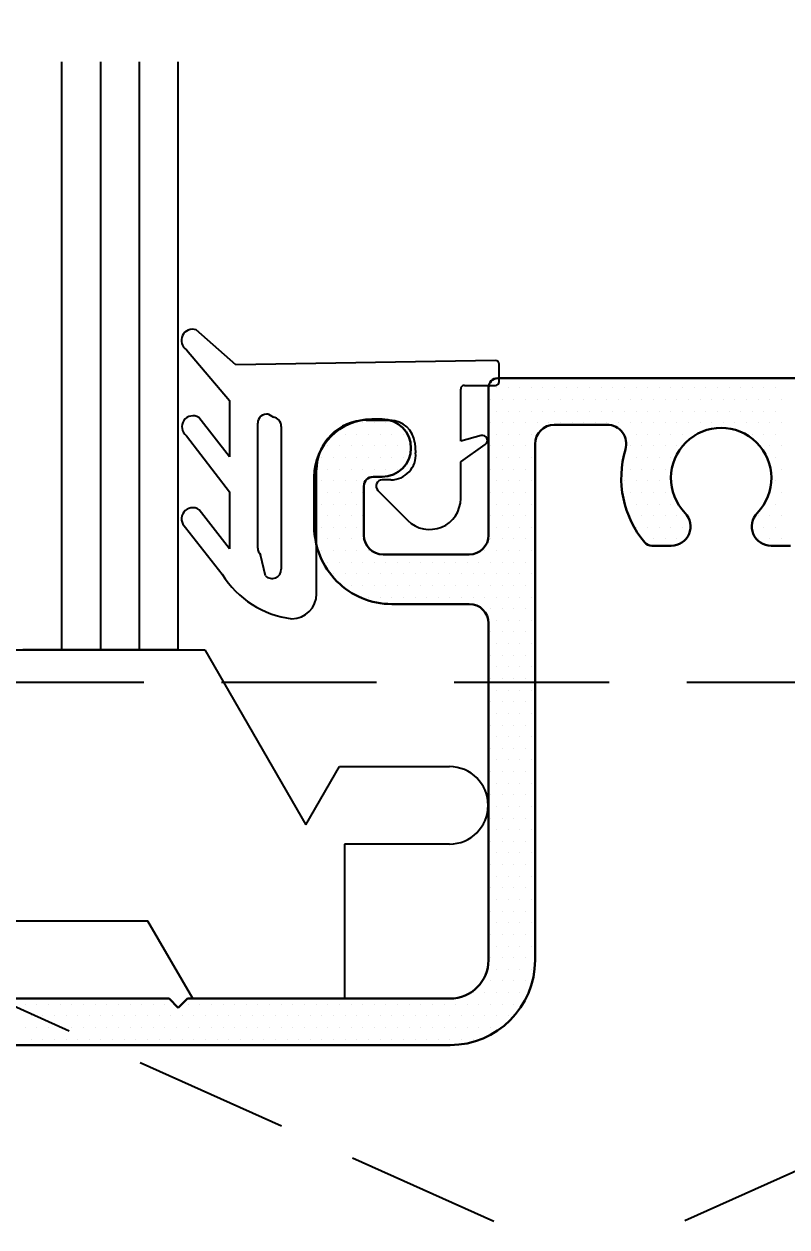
# Model space of a CAD drawing. Header units: inches. Extents: x 3.8 to 36.3, y 0.9 to 43.6.
# Drawn here: x 7.576 to 8.806, y 6.369 to 8.308 of the extents above; entities that cross this region are included whole.
import ezdxf

# ---------------------------------------------------------------- set-up
doc = ezdxf.new("R2010")
doc.units = ezdxf.units.IN
doc.header["$MEASUREMENT"] = 0
doc.linetypes.add('HIDDEN', pattern=[0.375, 0.25, -0.125])
for name, color, linetype in [('R-ANNO-DIMS', 3, 'Continuous'), ('R-SWTS-DET1', 1, 'Continuous'), ('R-SWTS-DET3', 5, 'Continuous'), ('R-SWTS-PAT1', 5, 'Continuous')]:
    doc.layers.add(name, color=color, linetype=linetype)
doc.styles.add('SWTSTEXT', font='romans.shx')
doc.dimstyles.new('SWTSARCH', dxfattribs={"dimtxt": 0.25, "dimasz": 0.25, "dimexe": 0.179688, "dimexo": 0.0625, "dimgap": 0.125, "dimtad": 1, "dimtih": 1, "dimtoh": 1, "dimdec": 4, "dimzin": 4, "dimdsep": 46, "dimlunit": 4, "dimtxsty": 'SWTSTEXT', "dimcen": 0.1875, "dimdle": 0.179688, "dimclrd": 256, "dimclre": 256, "dimclrt": 256, "dimadec": 0, "dimazin": 1, "dimtfac": 1, "dimtdec": 4, "dimtofl": 0, "dimtmove": 0, "dimatfit": 3, "dimfxl": 0, "dimfrac": 2, "dimtolj": 1, "dimtzin": 4, "dimlwd": -1, "dimlwe": -1, "dimarcsym": 0})

# ---------------------------------------------------------------- blocks, each defined once
blk = doc.blocks.new('*D13')
at = {"layer": 'Defpoints', "color": 0}
for p in [(10.5737, 8.5343), (6.0737, 7.7218), (10.5737, 7.7217)]:
    blk.add_point(p, dxfattribs=at)
at = {"layer": 'R-ANNO-DIMS'}
for p, q in [((6.0737, 7.7843), (6.0737, 8.714)), ((10.5737, 7.7842), (10.5737, 8.714)), ((6.3237, 8.5343), (10.3237, 8.5343))]:
    blk.add_line(p, q, dxfattribs=at)
for points in [[(6.3237, 8.576), (6.3237, 8.4926), (6.0737, 8.5343)], [(10.3237, 8.576), (10.3237, 8.4926), (10.5737, 8.5343)]]:
    blk.add_solid(points, dxfattribs=at)
at = {"layer": 'R-ANNO-DIMS', "insert": (8.3237, 8.8498), "char_height": 0.25, "attachment_point": 5, "style": 'SWTSTEXT'}
blk.add_mtext('\\A1;4 1/2"', dxfattribs=at)

msp = doc.modelspace()

# ---------------------------------------------------------------- linework, layer by layer
at = {"layer": 'R-SWTS-DET1'}
for p, q in [((7.63651, 8.24662), (7.6365, 7.29879)), ((7.69901, 8.24662), (7.699, 7.29879)), ((7.76151, 8.24662), (7.7615, 7.29879)), ((7.82401, 8.24662), (7.824, 7.29879)), ((7.91735, 7.75839), (7.85344, 7.81473)), ((7.83802, 7.78266), (7.90729, 7.70096)), ((8.33582, 7.76531), (7.91735, 7.75839)), ((7.91735, 7.75839), (7.91735, 7.75839)), ((8.34182, 7.73131), (8.34182, 7.75931)), ((8.27982, 7.63543), (8.27982, 7.71931)), ((8.28582, 7.72531), (8.33582, 7.72531)), ((7.90729, 7.70096), (7.90729, 7.60985)), ((7.90729, 7.60985), (7.85782, 7.6737)), ((8.12752, 7.669), (8.16587, 7.669)), ((7.83762, 7.64415), (7.90729, 7.55362)), ((8.31275, 7.64426), (8.27982, 7.63543)), ((8.20571, 7.63248), (8.20711, 7.61648)), ((8.27982, 7.60187), (8.31945, 7.63001)), ((8.27982, 7.54302), (8.27982, 7.60187)), ((8.04752, 7.389), (8.04752, 7.589)), ((8.16727, 7.573), (8.15327, 7.573)), ((7.90729, 7.55362), (7.90729, 7.4618)), ((8.1462, 7.55592), (8.19446, 7.50766)), ((7.90729, 7.4618), (7.85806, 7.52485)), ((7.83635, 7.49637), (7.8956, 7.42077)), ((7.24332, 7.29879), (7.86746, 7.29879)), ((7.824, 7.29879), (7.574, 7.29879)), ((7.86746, 7.29879), (8.03012, 7.01704)), ((8.03012, 7.01704), (8.08425, 7.11079)), ((8.08425, 7.11079), (8.26175, 7.11079)), ((8.26175, 6.98579), (8.09252, 6.98579)), ((8.09252, 6.98579), (8.09252, 6.73679)), ((7.77566, 6.86179), (7.46999, 6.86179)), ((7.84782, 6.73679), (7.77566, 6.86179)), ((8.09252, 6.73679), (7.84782, 6.73679))]:
    msp.add_line(p, q, dxfattribs=at)
at = {"layer": 'R-SWTS-DET1', "lineweight": 30}
for p, q in [((8.32469, 7.48379), (8.32469, 7.72179)), ((8.33969, 7.73679), (10.55959, 7.73679)), ((8.13669, 7.67079), (8.15319, 7.67079)), ((8.51573, 7.66179), (8.43069, 7.66179)), ((8.39969, 7.63079), (8.39969, 6.79879)), ((8.04369, 7.49779), (8.04369, 7.57779)), ((8.12369, 7.56279), (8.12369, 7.48379)), ((8.15319, 7.57779), (8.13869, 7.57779)), ((8.61931, 7.46679), (8.58797, 7.46679)), ((8.8114, 7.46679), (8.78006, 7.46679)), ((8.15469, 7.45279), (8.29369, 7.45279)), ((8.29369, 7.37279), (8.16869, 7.37279)), ((8.32469, 6.79879), (8.32469, 7.34179)), ((7.2591, 6.73679), (7.80969, 6.73679)), ((7.80969, 6.73679), (7.82469, 6.72179)), ((7.82469, 6.72179), (7.83969, 6.73679)), ((7.83969, 6.73679), (8.26269, 6.73679)), ((8.26269, 6.66179), (7.54835, 6.66179))]:
    msp.add_line(p, q, dxfattribs=at)
at = {"layer": 'R-SWTS-DET1', "lineweight": 25}
for p, q in [((7.96991, 7.67903), (7.97784, 7.67408)), ((7.95274, 7.46291), (7.95274, 7.66419)), ((7.99067, 7.65923), (7.99067, 7.429)), ((7.96506, 7.41839), (7.95714, 7.45231))]:
    msp.add_line(p, q, dxfattribs=at)
at = {"layer": 'R-SWTS-DET1'}
for centre, radius, start, end in [((7.84766, 7.79777), 0.01792, 71.20882, 237.457), ((8.33582, 7.75931), 0.006, 0, 90), ((8.28582, 7.71931), 0.006, 90, 180), ((8.33582, 7.73131), 0.006, 270, 360), ((7.8485, 7.65839), 0.01792, 58.65669, 232.60228), ((8.12752, 7.589), 0.08, 90, 180), ((8.16587, 7.629), 0.04, 5, 90), ((8.31482, 7.63653), 0.008, 305.37388, 105), ((8.16727, 7.613), 0.04, 270, 5), ((8.15327, 7.563), 0.01, 90, 225), ((7.84781, 7.51015), 0.01792, 55.08802, 230.26285), ((8.22982, 7.54302), 0.05, 225, 360), ((8.02682, 7.50224), 0.15445, 211.83545, 262.82307), ((8.00752, 7.389), 0.04, 270, 0), ((8.26154, 7.04829), 0.0625, 270.18986, 89.81014)]:
    msp.add_arc(centre, radius, start, end, dxfattribs=at)
at = {"layer": 'R-SWTS-DET1', "lineweight": 30}
for centre, radius, start, end in [((8.33969, 7.72179), 0.015, 90, 180), ((8.13669, 7.57779), 0.093, 90, 179.99994), ((8.15319, 7.62429), 0.0465, 270, 90), ((8.43069, 7.63079), 0.031, 90, 180), ((8.51573, 7.63079), 0.031, 343.35396, 90), ((8.69969, 7.57579), 0.081, 315.85883, 224.14117), ((8.69969, 7.57579), 0.161, 163.35396, 220.07843), ((8.13869, 7.56279), 0.015, 90.00194, 180), ((8.61931, 7.49779), 0.031, 270, 44.14117), ((8.78006, 7.49779), 0.031, 135.85883, 270), ((8.16869, 7.49779), 0.125, 180, 270.00001), ((8.15469, 7.48379), 0.031, 180, 270), ((8.29369, 7.48379), 0.031, 270, 0), ((8.58797, 7.48179), 0.015, 220.07843, 270), ((8.29369, 7.34179), 0.031, 0, 90), ((8.26269, 6.79879), 0.137, 270, 0), ((8.26269, 6.79879), 0.062, 270, 0)]:
    msp.add_arc(centre, radius, start, end, dxfattribs=at)
at = {"layer": 'R-SWTS-DET1', "lineweight": 25}
for centre, start, end in [((7.96774, 7.66419), 81.68357, 180), ((7.97567, 7.65923), 360, 81.68357), ((7.96774, 7.46291), 180, 225), ((7.97567, 7.429), 225, 360)]:
    msp.add_arc(centre, 0.015, start, end, dxfattribs=at)
at = {"layer": 'R-SWTS-DET3', "linetype": 'HIDDEN'}
for p, q in [((6.39424, 7.24707), (10.58059, 7.24707)), ((10.58059, 7.24707), (6.39424, 5.37207)), ((6.39424, 7.24707), (10.58059, 5.37097))]:
    msp.add_line(p, q, dxfattribs=at)
at = {"layer": 'R-SWTS-PAT1'}
for p, q in [((8.33743, 7.72149), (8.33743, 7.72149)), ((8.35618, 7.72149), (8.35618, 7.72149)), ((8.37493, 7.72149), (8.37493, 7.72149)), ((8.39368, 7.72149), (8.39368, 7.72149)), ((8.41243, 7.72149), (8.41243, 7.72149)), ((8.43118, 7.72149), (8.43118, 7.72149)), ((8.44993, 7.72149), (8.44993, 7.72149)), ((8.46868, 7.72149), (8.46868, 7.72149)), ((8.48743, 7.72149), (8.48743, 7.72149)), ((8.50618, 7.72149), (8.50618, 7.72149)), ((8.52493, 7.72149), (8.52493, 7.72149)), ((8.54368, 7.72149), (8.54368, 7.72149)), ((8.56243, 7.72149), (8.56243, 7.72149)), ((8.58118, 7.72149), (8.58118, 7.72149)), ((8.59993, 7.72149), (8.59993, 7.72149)), ((8.61868, 7.72149), (8.61868, 7.72149)), ((8.63743, 7.72149), (8.63743, 7.72149)), ((8.65618, 7.72149), (8.65618, 7.72149)), ((8.67493, 7.72149), (8.67493, 7.72149)), ((8.69368, 7.72149), (8.69368, 7.72149)), ((8.71243, 7.72149), (8.71243, 7.72149)), ((8.73118, 7.72149), (8.73118, 7.72149)), ((8.74993, 7.72149), (8.74993, 7.72149)), ((8.76868, 7.72149), (8.76868, 7.72149)), ((8.78743, 7.72149), (8.78743, 7.72149)), ((8.32805, 7.70274), (8.32805, 7.70274)), ((8.3468, 7.70274), (8.3468, 7.70274)), ((8.36555, 7.70274), (8.36555, 7.70274)), ((8.3843, 7.70274), (8.3843, 7.70274)), ((8.40305, 7.70274), (8.40305, 7.70274)), ((8.4218, 7.70274), (8.4218, 7.70274)), ((8.44055, 7.70274), (8.44055, 7.70274)), ((8.4593, 7.70274), (8.4593, 7.70274)), ((8.47805, 7.70274), (8.47805, 7.70274)), ((8.4968, 7.70274), (8.4968, 7.70274)), ((8.51555, 7.70274), (8.51555, 7.70274)), ((8.5343, 7.70274), (8.5343, 7.70274)), ((8.55305, 7.70274), (8.55305, 7.70274)), ((8.5718, 7.70274), (8.5718, 7.70274)), ((8.59055, 7.70274), (8.59055, 7.70274)), ((8.6093, 7.70274), (8.6093, 7.70274)), ((8.62805, 7.70274), (8.62805, 7.70274)), ((8.6468, 7.70274), (8.6468, 7.70274)), ((8.66555, 7.70274), (8.66555, 7.70274)), ((8.6843, 7.70274), (8.6843, 7.70274)), ((8.70305, 7.70274), (8.70305, 7.70274)), ((8.7218, 7.70274), (8.7218, 7.70274)), ((8.74055, 7.70274), (8.74055, 7.70274)), ((8.7593, 7.70274), (8.7593, 7.70274)), ((8.77805, 7.70274), (8.77805, 7.70274)), ((8.7968, 7.70274), (8.7968, 7.70274)), ((8.33743, 7.68399), (8.33743, 7.68399)), ((8.35618, 7.68399), (8.35618, 7.68399)), ((8.37493, 7.68399), (8.37493, 7.68399)), ((8.39368, 7.68399), (8.39368, 7.68399)), ((8.41243, 7.68399), (8.41243, 7.68399)), ((8.43118, 7.68399), (8.43118, 7.68399)), ((8.44993, 7.68399), (8.44993, 7.68399)), ((8.46868, 7.68399), (8.46868, 7.68399)), ((8.48743, 7.68399), (8.48743, 7.68399)), ((8.50618, 7.68399), (8.50618, 7.68399)), ((8.52493, 7.68399), (8.52493, 7.68399)), ((8.54368, 7.68399), (8.54368, 7.68399)), ((8.56243, 7.68399), (8.56243, 7.68399)), ((8.58118, 7.68399), (8.58118, 7.68399)), ((8.59993, 7.68399), (8.59993, 7.68399)), ((8.61868, 7.68399), (8.61868, 7.68399)), ((8.63743, 7.68399), (8.63743, 7.68399)), ((8.65618, 7.68399), (8.65618, 7.68399)), ((8.67493, 7.68399), (8.67493, 7.68399)), ((8.69368, 7.68399), (8.69368, 7.68399)), ((8.71243, 7.68399), (8.71243, 7.68399)), ((8.73118, 7.68399), (8.73118, 7.68399)), ((8.74993, 7.68399), (8.74993, 7.68399)), ((8.76868, 7.68399), (8.76868, 7.68399)), ((8.78743, 7.68399), (8.78743, 7.68399)), ((8.1218, 7.66524), (8.1218, 7.66524)), ((8.14055, 7.66524), (8.14055, 7.66524)), ((8.1593, 7.66524), (8.1593, 7.66524)), ((8.32805, 7.66524), (8.32805, 7.66524)), ((8.3468, 7.66524), (8.3468, 7.66524)), ((8.36555, 7.66524), (8.36555, 7.66524)), ((8.3843, 7.66524), (8.3843, 7.66524)), ((8.40305, 7.66524), (8.40305, 7.66524)), ((8.4218, 7.66524), (8.4218, 7.66524)), ((8.44055, 7.66524), (8.44055, 7.66524)), ((8.4593, 7.66524), (8.4593, 7.66524)), ((8.47805, 7.66524), (8.47805, 7.66524)), ((8.4968, 7.66524), (8.4968, 7.66524)), ((8.51555, 7.66524), (8.51555, 7.66524)), ((8.5343, 7.66524), (8.5343, 7.66524)), ((8.55305, 7.66524), (8.55305, 7.66524)), ((8.5718, 7.66524), (8.5718, 7.66524)), ((8.59055, 7.66524), (8.59055, 7.66524)), ((8.6093, 7.66524), (8.6093, 7.66524)), ((8.62805, 7.66524), (8.62805, 7.66524)), ((8.6468, 7.66524), (8.6468, 7.66524)), ((8.66555, 7.66524), (8.66555, 7.66524)), ((8.6843, 7.66524), (8.6843, 7.66524)), ((8.70305, 7.66524), (8.70305, 7.66524)), ((8.7218, 7.66524), (8.7218, 7.66524)), ((8.74055, 7.66524), (8.74055, 7.66524)), ((8.7593, 7.66524), (8.7593, 7.66524)), ((8.77805, 7.66524), (8.77805, 7.66524)), ((8.7968, 7.66524), (8.7968, 7.66524)), ((8.07493, 7.64649), (8.07493, 7.64649)), ((8.09368, 7.64649), (8.09368, 7.64649)), ((8.11243, 7.64649), (8.11243, 7.64649)), ((8.13118, 7.64649), (8.13118, 7.64649)), ((8.14993, 7.64649), (8.14993, 7.64649)), ((8.16868, 7.64649), (8.16868, 7.64649)), ((8.18743, 7.64649), (8.18743, 7.64649)), ((8.33743, 7.64649), (8.33743, 7.64649)), ((8.35618, 7.64649), (8.35618, 7.64649)), ((8.37493, 7.64649), (8.37493, 7.64649)), ((8.39368, 7.64649), (8.39368, 7.64649)), ((8.54368, 7.64649), (8.54368, 7.64649)), ((8.56243, 7.64649), (8.56243, 7.64649)), ((8.58118, 7.64649), (8.58118, 7.64649)), ((8.59993, 7.64649), (8.59993, 7.64649)), ((8.61868, 7.64649), (8.61868, 7.64649)), ((8.63743, 7.64649), (8.63743, 7.64649)), ((8.65618, 7.64649), (8.65618, 7.64649)), ((8.74993, 7.64649), (8.74993, 7.64649)), ((8.76868, 7.64649), (8.76868, 7.64649)), ((8.78743, 7.64649), (8.78743, 7.64649)), ((8.06555, 7.62774), (8.06555, 7.62774)), ((8.0843, 7.62774), (8.0843, 7.62774)), ((8.10305, 7.62774), (8.10305, 7.62774)), ((8.1218, 7.62774), (8.1218, 7.62774)), ((8.14055, 7.62774), (8.14055, 7.62774)), ((8.1593, 7.62774), (8.1593, 7.62774)), ((8.17805, 7.62774), (8.17805, 7.62774)), ((8.1968, 7.62774), (8.1968, 7.62774)), ((8.32805, 7.62774), (8.32805, 7.62774)), ((8.3468, 7.62774), (8.3468, 7.62774)), ((8.36555, 7.62774), (8.36555, 7.62774)), ((8.3843, 7.62774), (8.3843, 7.62774)), ((8.55305, 7.62774), (8.55305, 7.62774)), ((8.5718, 7.62774), (8.5718, 7.62774)), ((8.59055, 7.62774), (8.59055, 7.62774)), ((8.6093, 7.62774), (8.6093, 7.62774)), ((8.62805, 7.62774), (8.62805, 7.62774)), ((8.77805, 7.62774), (8.77805, 7.62774)), ((8.7968, 7.62774), (8.7968, 7.62774)), ((8.05618, 7.60899), (8.05618, 7.60899)), ((8.07493, 7.60899), (8.07493, 7.60899)), ((8.09368, 7.60899), (8.09368, 7.60899)), ((8.11243, 7.60899), (8.11243, 7.60899)), ((8.13118, 7.60899), (8.13118, 7.60899)), ((8.14993, 7.60899), (8.14993, 7.60899)), ((8.16868, 7.60899), (8.16868, 7.60899)), ((8.18743, 7.60899), (8.18743, 7.60899)), ((8.33743, 7.60899), (8.33743, 7.60899)), ((8.35618, 7.60899), (8.35618, 7.60899)), ((8.37493, 7.60899), (8.37493, 7.60899)), ((8.39368, 7.60899), (8.39368, 7.60899)), ((8.54368, 7.60899), (8.54368, 7.60899)), ((8.56243, 7.60899), (8.56243, 7.60899)), ((8.58118, 7.60899), (8.58118, 7.60899)), ((8.59993, 7.60899), (8.59993, 7.60899)), ((8.61868, 7.60899), (8.61868, 7.60899)), ((8.78743, 7.60899), (8.78743, 7.60899)), ((8.0468, 7.59024), (8.0468, 7.59024)), ((8.06555, 7.59024), (8.06555, 7.59024)), ((8.0843, 7.59024), (8.0843, 7.59024)), ((8.10305, 7.59024), (8.10305, 7.59024)), ((8.1218, 7.59024), (8.1218, 7.59024)), ((8.14055, 7.59024), (8.14055, 7.59024)), ((8.1593, 7.59024), (8.1593, 7.59024)), ((8.17805, 7.59024), (8.17805, 7.59024)), ((8.32805, 7.59024), (8.32805, 7.59024)), ((8.3468, 7.59024), (8.3468, 7.59024)), ((8.36555, 7.59024), (8.36555, 7.59024)), ((8.3843, 7.59024), (8.3843, 7.59024)), ((8.55305, 7.59024), (8.55305, 7.59024)), ((8.5718, 7.59024), (8.5718, 7.59024)), ((8.59055, 7.59024), (8.59055, 7.59024)), ((8.6093, 7.59024), (8.6093, 7.59024)), ((8.7968, 7.59024), (8.7968, 7.59024)), ((8.05618, 7.57149), (8.05618, 7.57149)), ((8.07493, 7.57149), (8.07493, 7.57149)), ((8.09368, 7.57149), (8.09368, 7.57149)), ((8.11243, 7.57149), (8.11243, 7.57149)), ((8.33743, 7.57149), (8.33743, 7.57149)), ((8.35618, 7.57149), (8.35618, 7.57149)), ((8.37493, 7.57149), (8.37493, 7.57149)), ((8.39368, 7.57149), (8.39368, 7.57149)), ((8.54368, 7.57149), (8.54368, 7.57149)), ((8.56243, 7.57149), (8.56243, 7.57149)), ((8.58118, 7.57149), (8.58118, 7.57149)), ((8.59993, 7.57149), (8.59993, 7.57149)), ((8.61868, 7.57149), (8.61868, 7.57149)), ((8.78743, 7.57149), (8.78743, 7.57149)), ((8.0468, 7.55274), (8.0468, 7.55274)), ((8.06555, 7.55274), (8.06555, 7.55274)), ((8.0843, 7.55274), (8.0843, 7.55274)), ((8.10305, 7.55274), (8.10305, 7.55274)), ((8.1218, 7.55274), (8.1218, 7.55274)), ((8.32805, 7.55274), (8.32805, 7.55274)), ((8.3468, 7.55274), (8.3468, 7.55274)), ((8.36555, 7.55274), (8.36555, 7.55274)), ((8.3843, 7.55274), (8.3843, 7.55274)), ((8.55305, 7.55274), (8.55305, 7.55274)), ((8.5718, 7.55274), (8.5718, 7.55274)), ((8.59055, 7.55274), (8.59055, 7.55274)), ((8.6093, 7.55274), (8.6093, 7.55274)), ((8.77805, 7.55274), (8.77805, 7.55274)), ((8.7968, 7.55274), (8.7968, 7.55274)), ((8.05618, 7.53399), (8.05618, 7.53399)), ((8.07493, 7.53399), (8.07493, 7.53399)), ((8.09368, 7.53399), (8.09368, 7.53399)), ((8.11243, 7.53399), (8.11243, 7.53399)), ((8.33743, 7.53399), (8.33743, 7.53399)), ((8.35618, 7.53399), (8.35618, 7.53399)), ((8.37493, 7.53399), (8.37493, 7.53399)), ((8.39368, 7.53399), (8.39368, 7.53399)), ((8.56243, 7.53399), (8.56243, 7.53399)), ((8.58118, 7.53399), (8.58118, 7.53399)), ((8.59993, 7.53399), (8.59993, 7.53399)), ((8.61868, 7.53399), (8.61868, 7.53399)), ((8.78743, 7.53399), (8.78743, 7.53399)), ((8.0468, 7.51524), (8.0468, 7.51524)), ((8.06555, 7.51524), (8.06555, 7.51524)), ((8.0843, 7.51524), (8.0843, 7.51524)), ((8.10305, 7.51524), (8.10305, 7.51524)), ((8.1218, 7.51524), (8.1218, 7.51524)), ((8.32805, 7.51524), (8.32805, 7.51524)), ((8.3468, 7.51524), (8.3468, 7.51524)), ((8.36555, 7.51524), (8.36555, 7.51524)), ((8.3843, 7.51524), (8.3843, 7.51524)), ((8.55305, 7.51524), (8.55305, 7.51524)), ((8.5718, 7.51524), (8.5718, 7.51524)), ((8.59055, 7.51524), (8.59055, 7.51524)), ((8.6093, 7.51524), (8.6093, 7.51524)), ((8.62805, 7.51524), (8.62805, 7.51524)), ((8.7593, 7.51524), (8.7593, 7.51524)), ((8.77805, 7.51524), (8.77805, 7.51524)), ((8.7968, 7.51524), (8.7968, 7.51524)), ((8.05618, 7.49649), (8.05618, 7.49649)), ((8.07493, 7.49649), (8.07493, 7.49649)), ((8.09368, 7.49649), (8.09368, 7.49649)), ((8.11243, 7.49649), (8.11243, 7.49649)), ((8.33743, 7.49649), (8.33743, 7.49649)), ((8.35618, 7.49649), (8.35618, 7.49649)), ((8.37493, 7.49649), (8.37493, 7.49649)), ((8.39368, 7.49649), (8.39368, 7.49649)), ((8.56243, 7.49649), (8.56243, 7.49649)), ((8.58118, 7.49649), (8.58118, 7.49649)), ((8.59993, 7.49649), (8.59993, 7.49649)), ((8.61868, 7.49649), (8.61868, 7.49649)), ((8.63743, 7.49649), (8.63743, 7.49649)), ((8.74993, 7.49649), (8.74993, 7.49649)), ((8.76868, 7.49649), (8.76868, 7.49649)), ((8.78743, 7.49649), (8.78743, 7.49649)), ((8.0468, 7.47774), (8.0468, 7.47774)), ((8.06555, 7.47774), (8.06555, 7.47774)), ((8.0843, 7.47774), (8.0843, 7.47774)), ((8.10305, 7.47774), (8.10305, 7.47774)), ((8.1218, 7.47774), (8.1218, 7.47774)), ((8.32805, 7.47774), (8.32805, 7.47774)), ((8.3468, 7.47774), (8.3468, 7.47774)), ((8.36555, 7.47774), (8.36555, 7.47774)), ((8.3843, 7.47774), (8.3843, 7.47774)), ((8.59055, 7.47774), (8.59055, 7.47774)), ((8.6093, 7.47774), (8.6093, 7.47774)), ((8.62805, 7.47774), (8.62805, 7.47774)), ((8.7593, 7.47774), (8.7593, 7.47774)), ((8.77805, 7.47774), (8.77805, 7.47774)), ((8.7968, 7.47774), (8.7968, 7.47774)), ((8.05618, 7.45899), (8.05618, 7.45899)), ((8.07493, 7.45899), (8.07493, 7.45899)), ((8.09368, 7.45899), (8.09368, 7.45899)), ((8.11243, 7.45899), (8.11243, 7.45899)), ((8.13118, 7.45899), (8.13118, 7.45899)), ((8.31868, 7.45899), (8.31868, 7.45899)), ((8.33743, 7.45899), (8.33743, 7.45899)), ((8.35618, 7.45899), (8.35618, 7.45899)), ((8.37493, 7.45899), (8.37493, 7.45899)), ((8.39368, 7.45899), (8.39368, 7.45899)), ((8.06555, 7.44024), (8.06555, 7.44024)), ((8.0843, 7.44024), (8.0843, 7.44024)), ((8.10305, 7.44024), (8.10305, 7.44024)), ((8.1218, 7.44024), (8.1218, 7.44024)), ((8.14055, 7.44024), (8.14055, 7.44024)), ((8.1593, 7.44024), (8.1593, 7.44024)), ((8.17805, 7.44024), (8.17805, 7.44024)), ((8.1968, 7.44024), (8.1968, 7.44024)), ((8.21555, 7.44024), (8.21555, 7.44024)), ((8.2343, 7.44024), (8.2343, 7.44024)), ((8.25305, 7.44024), (8.25305, 7.44024)), ((8.2718, 7.44024), (8.2718, 7.44024)), ((8.29055, 7.44024), (8.29055, 7.44024)), ((8.3093, 7.44024), (8.3093, 7.44024)), ((8.32805, 7.44024), (8.32805, 7.44024)), ((8.3468, 7.44024), (8.3468, 7.44024)), ((8.36555, 7.44024), (8.36555, 7.44024)), ((8.3843, 7.44024), (8.3843, 7.44024)), ((8.07493, 7.42149), (8.07493, 7.42149)), ((8.09368, 7.42149), (8.09368, 7.42149)), ((8.11243, 7.42149), (8.11243, 7.42149)), ((8.13118, 7.42149), (8.13118, 7.42149)), ((8.14993, 7.42149), (8.14993, 7.42149)), ((8.16868, 7.42149), (8.16868, 7.42149)), ((8.18743, 7.42149), (8.18743, 7.42149)), ((8.20618, 7.42149), (8.20618, 7.42149)), ((8.22493, 7.42149), (8.22493, 7.42149)), ((8.24368, 7.42149), (8.24368, 7.42149)), ((8.26243, 7.42149), (8.26243, 7.42149)), ((8.28118, 7.42149), (8.28118, 7.42149)), ((8.29993, 7.42149), (8.29993, 7.42149)), ((8.31868, 7.42149), (8.31868, 7.42149)), ((8.33743, 7.42149), (8.33743, 7.42149)), ((8.35618, 7.42149), (8.35618, 7.42149)), ((8.37493, 7.42149), (8.37493, 7.42149)), ((8.39368, 7.42149), (8.39368, 7.42149)), ((8.10305, 7.40274), (8.10305, 7.40274)), ((8.1218, 7.40274), (8.1218, 7.40274)), ((8.14055, 7.40274), (8.14055, 7.40274)), ((8.1593, 7.40274), (8.1593, 7.40274)), ((8.17805, 7.40274), (8.17805, 7.40274)), ((8.1968, 7.40274), (8.1968, 7.40274)), ((8.21555, 7.40274), (8.21555, 7.40274)), ((8.2343, 7.40274), (8.2343, 7.40274)), ((8.25305, 7.40274), (8.25305, 7.40274)), ((8.2718, 7.40274), (8.2718, 7.40274)), ((8.29055, 7.40274), (8.29055, 7.40274)), ((8.3093, 7.40274), (8.3093, 7.40274)), ((8.32805, 7.40274), (8.32805, 7.40274)), ((8.3468, 7.40274), (8.3468, 7.40274)), ((8.36555, 7.40274), (8.36555, 7.40274)), ((8.3843, 7.40274), (8.3843, 7.40274)), ((8.13118, 7.38399), (8.13118, 7.38399)), ((8.14993, 7.38399), (8.14993, 7.38399)), ((8.16868, 7.38399), (8.16868, 7.38399)), ((8.18743, 7.38399), (8.18743, 7.38399)), ((8.20618, 7.38399), (8.20618, 7.38399)), ((8.22493, 7.38399), (8.22493, 7.38399)), ((8.24368, 7.38399), (8.24368, 7.38399)), ((8.26243, 7.38399), (8.26243, 7.38399)), ((8.28118, 7.38399), (8.28118, 7.38399)), ((8.29993, 7.38399), (8.29993, 7.38399)), ((8.31868, 7.38399), (8.31868, 7.38399)), ((8.33743, 7.38399), (8.33743, 7.38399)), ((8.35618, 7.38399), (8.35618, 7.38399)), ((8.37493, 7.38399), (8.37493, 7.38399)), ((8.39368, 7.38399), (8.39368, 7.38399)), ((8.32805, 7.36524), (8.32805, 7.36524)), ((8.3468, 7.36524), (8.3468, 7.36524)), ((8.36555, 7.36524), (8.36555, 7.36524)), ((8.3843, 7.36524), (8.3843, 7.36524)), ((8.33743, 7.34649), (8.33743, 7.34649)), ((8.35618, 7.34649), (8.35618, 7.34649)), ((8.37493, 7.34649), (8.37493, 7.34649)), ((8.39368, 7.34649), (8.39368, 7.34649)), ((8.32805, 7.32774), (8.32805, 7.32774)), ((8.3468, 7.32774), (8.3468, 7.32774)), ((8.36555, 7.32774), (8.36555, 7.32774)), ((8.3843, 7.32774), (8.3843, 7.32774)), ((8.33743, 7.30899), (8.33743, 7.30899)), ((8.35618, 7.30899), (8.35618, 7.30899)), ((8.37493, 7.30899), (8.37493, 7.30899)), ((8.39368, 7.30899), (8.39368, 7.30899)), ((8.32805, 7.29024), (8.32805, 7.29024)), ((8.3468, 7.29024), (8.3468, 7.29024)), ((8.36555, 7.29024), (8.36555, 7.29024)), ((8.3843, 7.29024), (8.3843, 7.29024)), ((8.32805, 7.25274), (8.32805, 7.25274)), ((8.33743, 7.27149), (8.33743, 7.27149)), ((8.3468, 7.25274), (8.3468, 7.25274)), ((8.35618, 7.27149), (8.35618, 7.27149)), ((8.36555, 7.25274), (8.36555, 7.25274)), ((8.37493, 7.27149), (8.37493, 7.27149)), ((8.3843, 7.25274), (8.3843, 7.25274)), ((8.39368, 7.27149), (8.39368, 7.27149)), ((8.33743, 7.23399), (8.33743, 7.23399)), ((8.35618, 7.23399), (8.35618, 7.23399)), ((8.37493, 7.23399), (8.37493, 7.23399)), ((8.39368, 7.23399), (8.39368, 7.23399)), ((8.32805, 7.21524), (8.32805, 7.21524)), ((8.3468, 7.21524), (8.3468, 7.21524)), ((8.36555, 7.21524), (8.36555, 7.21524)), ((8.3843, 7.21524), (8.3843, 7.21524)), ((8.33743, 7.19649), (8.33743, 7.19649)), ((8.35618, 7.19649), (8.35618, 7.19649)), ((8.37493, 7.19649), (8.37493, 7.19649)), ((8.39368, 7.19649), (8.39368, 7.19649)), ((8.32805, 7.17774), (8.32805, 7.17774)), ((8.3468, 7.17774), (8.3468, 7.17774)), ((8.36555, 7.17774), (8.36555, 7.17774)), ((8.3843, 7.17774), (8.3843, 7.17774)), ((8.33743, 7.15899), (8.33743, 7.15899)), ((8.35618, 7.15899), (8.35618, 7.15899)), ((8.37493, 7.15899), (8.37493, 7.15899)), ((8.39368, 7.15899), (8.39368, 7.15899)), ((8.32805, 7.14024), (8.32805, 7.14024)), ((8.3468, 7.14024), (8.3468, 7.14024)), ((8.36555, 7.14024), (8.36555, 7.14024)), ((8.3843, 7.14024), (8.3843, 7.14024)), ((8.33743, 7.12149), (8.33743, 7.12149)), ((8.35618, 7.12149), (8.35618, 7.12149)), ((8.37493, 7.12149), (8.37493, 7.12149)), ((8.39368, 7.12149), (8.39368, 7.12149)), ((8.32805, 7.10274), (8.32805, 7.10274)), ((8.3468, 7.10274), (8.3468, 7.10274)), ((8.36555, 7.10274), (8.36555, 7.10274)), ((8.3843, 7.10274), (8.3843, 7.10274)), ((8.33743, 7.08399), (8.33743, 7.08399)), ((8.35618, 7.08399), (8.35618, 7.08399)), ((8.37493, 7.08399), (8.37493, 7.08399)), ((8.39368, 7.08399), (8.39368, 7.08399)), ((8.32805, 7.06524), (8.32805, 7.06524)), ((8.3468, 7.06524), (8.3468, 7.06524)), ((8.36555, 7.06524), (8.36555, 7.06524)), ((8.3843, 7.06524), (8.3843, 7.06524)), ((8.33743, 7.04649), (8.33743, 7.04649)), ((8.35618, 7.04649), (8.35618, 7.04649)), ((8.37493, 7.04649), (8.37493, 7.04649)), ((8.39368, 7.04649), (8.39368, 7.04649)), ((8.32805, 7.02774), (8.32805, 7.02774)), ((8.3468, 7.02774), (8.3468, 7.02774)), ((8.36555, 7.02774), (8.36555, 7.02774)), ((8.3843, 7.02774), (8.3843, 7.02774)), ((8.33743, 7.00899), (8.33743, 7.00899)), ((8.35618, 7.00899), (8.35618, 7.00899)), ((8.37493, 7.00899), (8.37493, 7.00899)), ((8.39368, 7.00899), (8.39368, 7.00899)), ((8.32805, 6.99024), (8.32805, 6.99024)), ((8.3468, 6.99024), (8.3468, 6.99024)), ((8.36555, 6.99024), (8.36555, 6.99024)), ((8.3843, 6.99024), (8.3843, 6.99024)), ((8.33743, 6.97149), (8.33743, 6.97149)), ((8.35618, 6.97149), (8.35618, 6.97149)), ((8.37493, 6.97149), (8.37493, 6.97149)), ((8.39368, 6.97149), (8.39368, 6.97149)), ((8.32805, 6.95274), (8.32805, 6.95274)), ((8.3468, 6.95274), (8.3468, 6.95274)), ((8.36555, 6.95274), (8.36555, 6.95274)), ((8.3843, 6.95274), (8.3843, 6.95274)), ((8.33743, 6.93399), (8.33743, 6.93399)), ((8.35618, 6.93399), (8.35618, 6.93399)), ((8.37493, 6.93399), (8.37493, 6.93399)), ((8.39368, 6.93399), (8.39368, 6.93399)), ((8.32805, 6.91524), (8.32805, 6.91524)), ((8.3468, 6.91524), (8.3468, 6.91524)), ((8.36555, 6.91524), (8.36555, 6.91524)), ((8.3843, 6.91524), (8.3843, 6.91524)), ((8.33743, 6.89649), (8.33743, 6.89649)), ((8.35618, 6.89649), (8.35618, 6.89649)), ((8.37493, 6.89649), (8.37493, 6.89649)), ((8.39368, 6.89649), (8.39368, 6.89649)), ((8.32805, 6.87774), (8.32805, 6.87774)), ((8.3468, 6.87774), (8.3468, 6.87774)), ((8.36555, 6.87774), (8.36555, 6.87774)), ((8.3843, 6.87774), (8.3843, 6.87774)), ((8.33743, 6.85899), (8.33743, 6.85899)), ((8.35618, 6.85899), (8.35618, 6.85899)), ((8.37493, 6.85899), (8.37493, 6.85899)), ((8.39368, 6.85899), (8.39368, 6.85899)), ((8.32805, 6.84024), (8.32805, 6.84024)), ((8.3468, 6.84024), (8.3468, 6.84024)), ((8.36555, 6.84024), (8.36555, 6.84024)), ((8.3843, 6.84024), (8.3843, 6.84024)), ((8.33743, 6.82149), (8.33743, 6.82149)), ((8.35618, 6.82149), (8.35618, 6.82149)), ((8.37493, 6.82149), (8.37493, 6.82149)), ((8.39368, 6.82149), (8.39368, 6.82149)), ((8.32805, 6.80274), (8.32805, 6.80274)), ((8.3468, 6.80274), (8.3468, 6.80274)), ((8.36555, 6.80274), (8.36555, 6.80274)), ((8.3843, 6.80274), (8.3843, 6.80274)), ((8.33743, 6.78399), (8.33743, 6.78399)), ((8.35618, 6.78399), (8.35618, 6.78399)), ((8.37493, 6.78399), (8.37493, 6.78399)), ((8.39368, 6.78399), (8.39368, 6.78399)), ((8.32805, 6.76524), (8.32805, 6.76524)), ((8.3468, 6.76524), (8.3468, 6.76524)), ((8.36555, 6.76524), (8.36555, 6.76524)), ((8.3843, 6.76524), (8.3843, 6.76524)), ((8.29993, 6.74649), (8.29993, 6.74649)), ((8.31868, 6.74649), (8.31868, 6.74649)), ((8.33743, 6.74649), (8.33743, 6.74649)), ((8.35618, 6.74649), (8.35618, 6.74649)), ((8.37493, 6.74649), (8.37493, 6.74649)), ((7.57805, 6.72774), (7.57805, 6.72774)), ((7.5968, 6.72774), (7.5968, 6.72774)), ((7.61555, 6.72774), (7.61555, 6.72774)), ((7.6343, 6.72774), (7.6343, 6.72774)), ((7.65305, 6.72774), (7.65305, 6.72774)), ((7.6718, 6.72774), (7.6718, 6.72774)), ((7.69055, 6.72774), (7.69055, 6.72774)), ((7.7093, 6.72774), (7.7093, 6.72774)), ((7.72805, 6.72774), (7.72805, 6.72774)), ((7.7468, 6.72774), (7.7468, 6.72774)), ((7.76555, 6.72774), (7.76555, 6.72774)), ((7.7843, 6.72774), (7.7843, 6.72774)), ((7.80305, 6.72774), (7.80305, 6.72774)), ((7.84055, 6.72774), (7.84055, 6.72774)), ((7.8593, 6.72774), (7.8593, 6.72774)), ((7.87805, 6.72774), (7.87805, 6.72774)), ((7.8968, 6.72774), (7.8968, 6.72774)), ((7.91555, 6.72774), (7.91555, 6.72774)), ((7.9343, 6.72774), (7.9343, 6.72774)), ((7.95305, 6.72774), (7.95305, 6.72774)), ((7.9718, 6.72774), (7.9718, 6.72774)), ((7.99055, 6.72774), (7.99055, 6.72774)), ((8.0093, 6.72774), (8.0093, 6.72774)), ((8.02805, 6.72774), (8.02805, 6.72774)), ((8.0468, 6.72774), (8.0468, 6.72774)), ((8.06555, 6.72774), (8.06555, 6.72774)), ((8.0843, 6.72774), (8.0843, 6.72774)), ((8.10305, 6.72774), (8.10305, 6.72774)), ((8.1218, 6.72774), (8.1218, 6.72774)), ((8.14055, 6.72774), (8.14055, 6.72774)), ((8.1593, 6.72774), (8.1593, 6.72774)), ((8.17805, 6.72774), (8.17805, 6.72774)), ((8.1968, 6.72774), (8.1968, 6.72774)), ((8.21555, 6.72774), (8.21555, 6.72774)), ((8.2343, 6.72774), (8.2343, 6.72774)), ((8.25305, 6.72774), (8.25305, 6.72774)), ((8.2718, 6.72774), (8.2718, 6.72774)), ((8.29055, 6.72774), (8.29055, 6.72774)), ((8.3093, 6.72774), (8.3093, 6.72774)), ((8.32805, 6.72774), (8.32805, 6.72774)), ((8.3468, 6.72774), (8.3468, 6.72774)), ((8.36555, 6.72774), (8.36555, 6.72774)), ((7.57805, 6.69024), (7.57805, 6.69024)), ((7.58743, 6.70899), (7.58743, 6.70899)), ((7.5968, 6.69024), (7.5968, 6.69024)), ((7.60618, 6.70899), (7.60618, 6.70899)), ((7.61555, 6.69024), (7.61555, 6.69024)), ((7.62493, 6.70899), (7.62493, 6.70899)), ((7.6343, 6.69024), (7.6343, 6.69024)), ((7.64368, 6.70899), (7.64368, 6.70899)), ((7.65305, 6.69024), (7.65305, 6.69024)), ((7.66243, 6.70899), (7.66243, 6.70899)), ((7.6718, 6.69024), (7.6718, 6.69024)), ((7.68118, 6.70899), (7.68118, 6.70899)), ((7.69055, 6.69024), (7.69055, 6.69024)), ((7.69993, 6.70899), (7.69993, 6.70899)), ((7.7093, 6.69024), (7.7093, 6.69024)), ((7.71868, 6.70899), (7.71868, 6.70899)), ((7.72805, 6.69024), (7.72805, 6.69024)), ((7.73743, 6.70899), (7.73743, 6.70899)), ((7.7468, 6.69024), (7.7468, 6.69024)), ((7.75618, 6.70899), (7.75618, 6.70899)), ((7.76555, 6.69024), (7.76555, 6.69024)), ((7.77493, 6.70899), (7.77493, 6.70899)), ((7.7843, 6.69024), (7.7843, 6.69024)), ((7.79368, 6.70899), (7.79368, 6.70899)), ((7.80305, 6.69024), (7.80305, 6.69024)), ((7.81243, 6.70899), (7.81243, 6.70899)), ((7.8218, 6.69024), (7.8218, 6.69024)), ((7.83118, 6.70899), (7.83118, 6.70899)), ((7.84055, 6.69024), (7.84055, 6.69024)), ((7.84993, 6.70899), (7.84993, 6.70899)), ((7.8593, 6.69024), (7.8593, 6.69024)), ((7.86868, 6.70899), (7.86868, 6.70899)), ((7.87805, 6.69024), (7.87805, 6.69024)), ((7.88743, 6.70899), (7.88743, 6.70899)), ((7.8968, 6.69024), (7.8968, 6.69024)), ((7.90618, 6.70899), (7.90618, 6.70899)), ((7.91555, 6.69024), (7.91555, 6.69024)), ((7.92493, 6.70899), (7.92493, 6.70899)), ((7.9343, 6.69024), (7.9343, 6.69024)), ((7.94368, 6.70899), (7.94368, 6.70899)), ((7.95305, 6.69024), (7.95305, 6.69024)), ((7.96243, 6.70899), (7.96243, 6.70899)), ((7.9718, 6.69024), (7.9718, 6.69024)), ((7.98118, 6.70899), (7.98118, 6.70899)), ((7.99055, 6.69024), (7.99055, 6.69024)), ((7.99993, 6.70899), (7.99993, 6.70899)), ((8.0093, 6.69024), (8.0093, 6.69024)), ((8.01868, 6.70899), (8.01868, 6.70899)), ((8.02805, 6.69024), (8.02805, 6.69024)), ((8.03743, 6.70899), (8.03743, 6.70899)), ((8.0468, 6.69024), (8.0468, 6.69024)), ((8.05618, 6.70899), (8.05618, 6.70899)), ((8.06555, 6.69024), (8.06555, 6.69024)), ((8.07493, 6.70899), (8.07493, 6.70899)), ((8.0843, 6.69024), (8.0843, 6.69024)), ((8.09368, 6.70899), (8.09368, 6.70899)), ((8.10305, 6.69024), (8.10305, 6.69024)), ((8.11243, 6.70899), (8.11243, 6.70899)), ((8.1218, 6.69024), (8.1218, 6.69024)), ((8.13118, 6.70899), (8.13118, 6.70899)), ((8.14055, 6.69024), (8.14055, 6.69024)), ((8.14993, 6.70899), (8.14993, 6.70899)), ((8.1593, 6.69024), (8.1593, 6.69024)), ((8.16868, 6.70899), (8.16868, 6.70899)), ((8.17805, 6.69024), (8.17805, 6.69024)), ((8.18743, 6.70899), (8.18743, 6.70899)), ((8.1968, 6.69024), (8.1968, 6.69024)), ((8.20618, 6.70899), (8.20618, 6.70899)), ((8.21555, 6.69024), (8.21555, 6.69024)), ((8.22493, 6.70899), (8.22493, 6.70899)), ((8.2343, 6.69024), (8.2343, 6.69024)), ((8.24368, 6.70899), (8.24368, 6.70899)), ((8.25305, 6.69024), (8.25305, 6.69024)), ((8.26243, 6.70899), (8.26243, 6.70899)), ((8.2718, 6.69024), (8.2718, 6.69024)), ((8.28118, 6.70899), (8.28118, 6.70899)), ((8.29055, 6.69024), (8.29055, 6.69024)), ((8.29993, 6.70899), (8.29993, 6.70899)), ((8.3093, 6.69024), (8.3093, 6.69024)), ((8.31868, 6.70899), (8.31868, 6.70899)), ((8.32805, 6.69024), (8.32805, 6.69024)), ((8.33743, 6.70899), (8.33743, 6.70899)), ((8.35618, 6.70899), (8.35618, 6.70899)), ((7.58743, 6.67149), (7.58743, 6.67149)), ((7.60618, 6.67149), (7.60618, 6.67149)), ((7.62493, 6.67149), (7.62493, 6.67149)), ((7.64368, 6.67149), (7.64368, 6.67149)), ((7.66243, 6.67149), (7.66243, 6.67149)), ((7.68118, 6.67149), (7.68118, 6.67149)), ((7.69993, 6.67149), (7.69993, 6.67149)), ((7.71868, 6.67149), (7.71868, 6.67149)), ((7.73743, 6.67149), (7.73743, 6.67149)), ((7.75618, 6.67149), (7.75618, 6.67149)), ((7.77493, 6.67149), (7.77493, 6.67149)), ((7.79368, 6.67149), (7.79368, 6.67149)), ((7.81243, 6.67149), (7.81243, 6.67149)), ((7.83118, 6.67149), (7.83118, 6.67149)), ((7.84993, 6.67149), (7.84993, 6.67149)), ((7.86868, 6.67149), (7.86868, 6.67149)), ((7.88743, 6.67149), (7.88743, 6.67149)), ((7.90618, 6.67149), (7.90618, 6.67149)), ((7.92493, 6.67149), (7.92493, 6.67149)), ((7.94368, 6.67149), (7.94368, 6.67149)), ((7.96243, 6.67149), (7.96243, 6.67149)), ((7.98118, 6.67149), (7.98118, 6.67149)), ((7.99993, 6.67149), (7.99993, 6.67149)), ((8.01868, 6.67149), (8.01868, 6.67149)), ((8.03743, 6.67149), (8.03743, 6.67149)), ((8.05618, 6.67149), (8.05618, 6.67149)), ((8.07493, 6.67149), (8.07493, 6.67149)), ((8.09368, 6.67149), (8.09368, 6.67149)), ((8.11243, 6.67149), (8.11243, 6.67149)), ((8.13118, 6.67149), (8.13118, 6.67149)), ((8.14993, 6.67149), (8.14993, 6.67149)), ((8.16868, 6.67149), (8.16868, 6.67149)), ((8.18743, 6.67149), (8.18743, 6.67149)), ((8.20618, 6.67149), (8.20618, 6.67149)), ((8.22493, 6.67149), (8.22493, 6.67149)), ((8.24368, 6.67149), (8.24368, 6.67149)), ((8.26243, 6.67149), (8.26243, 6.67149)), ((8.28118, 6.67149), (8.28118, 6.67149)), ((8.29993, 6.67149), (8.29993, 6.67149))]:
    msp.add_line(p, q, dxfattribs=at)

# ---------------------------------------------------------------- dimensions: what is measured, and where the dimension line sits
at = {"layer": 'R-ANNO-DIMS'}
dim = msp.add_linear_dim(base=(10.57365, 8.53429), p1=(6.07375, 7.72179), p2=(10.57365, 7.7217), dimstyle='SWTSARCH', dxfattribs=at)
dim.commit()
dim.dimension.update_dxf_attribs({"geometry": '*D13', "text_midpoint": (8.3237, 8.84977)})

doc.saveas('drawing.dxf')
